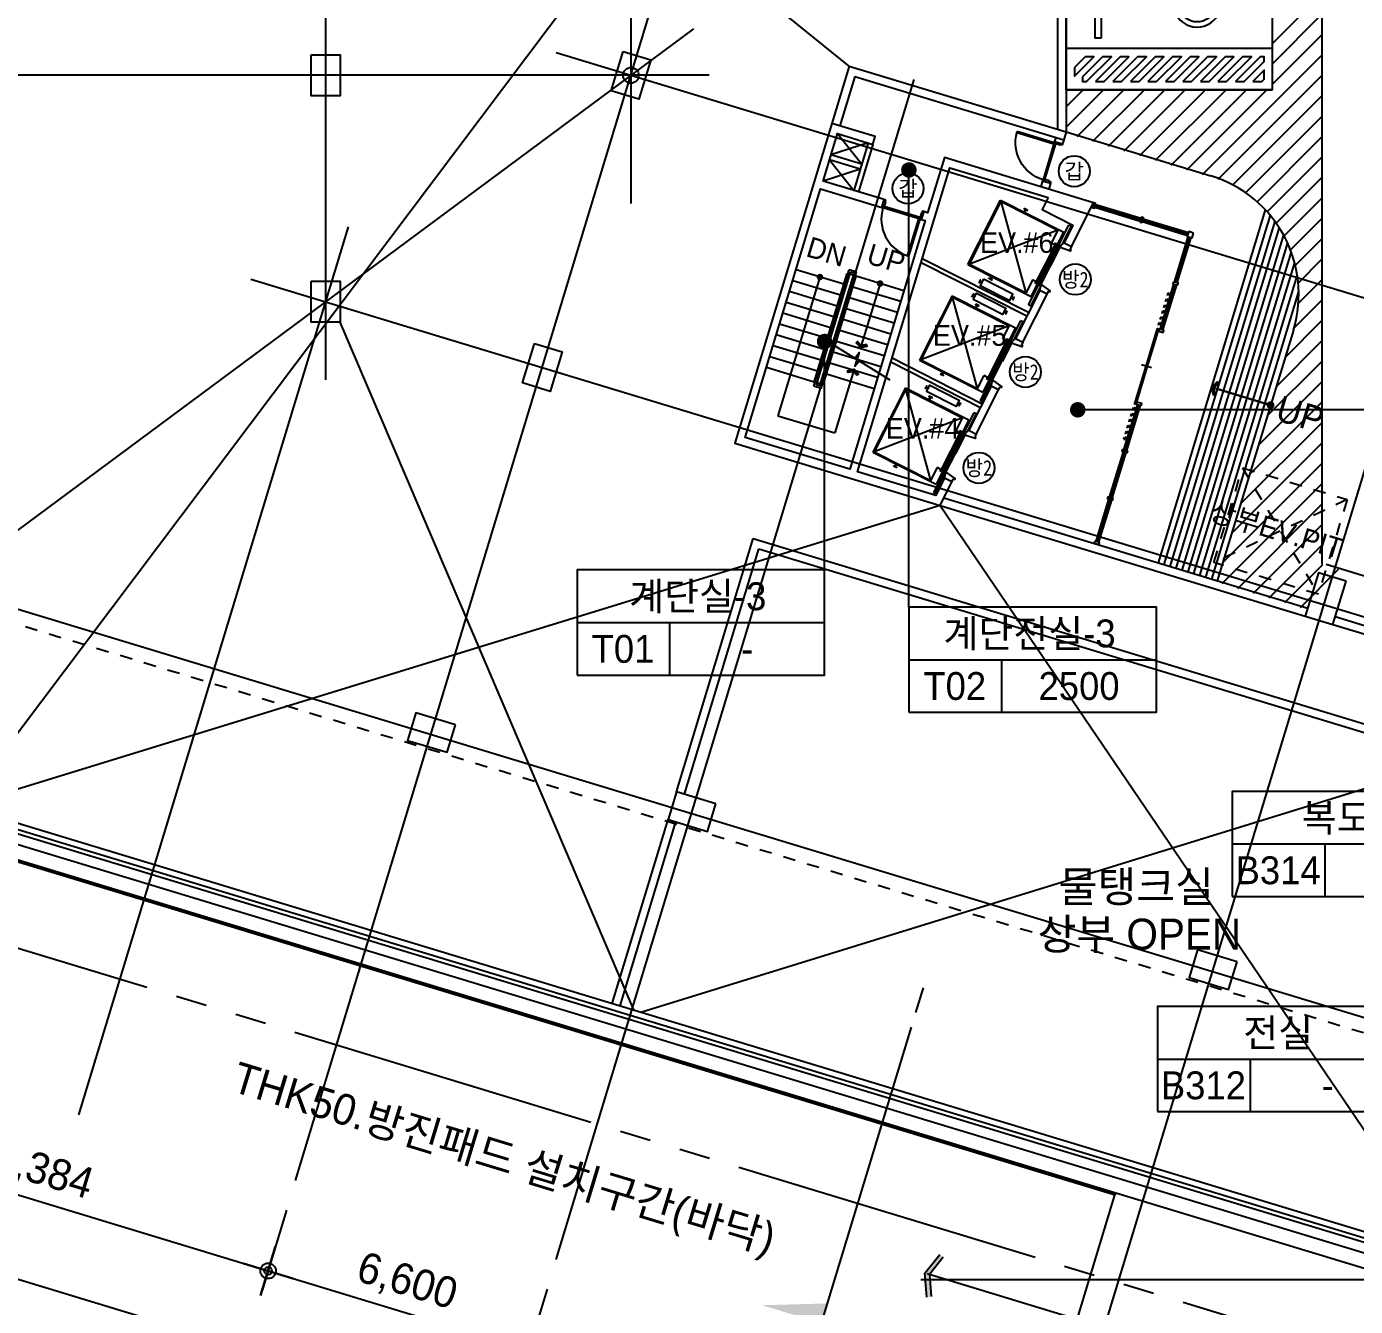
# Model space of a CAD drawing. Header units: metres. Extents: x 630750 to 860239, y 578133 to 726633.
# Drawn here: x 681554 to 713767, y 609664 to 640692 of the extents above; entities that cross this region are included whole.
import ezdxf
from ezdxf.enums import TextEntityAlignment as Align

# ---------------------------------------------------------------- set-up
doc = ezdxf.new("R2010")
doc.units = ezdxf.units.M
doc.header["$LTSCALE"] = 300
for name, pattern in [('H2', [0.5, 0.25, -0.25]), ('HIDDEN', [2, 1, -1]), ('SITE$0$ACAD$0$DASHED', [19.05, 12.7, -6.35]), ('SITE$0$PROPERTY', [37.5, 25, -2.5, 2.5, -2.5, 2.5, -2.5])]:
    doc.linetypes.add(name, pattern=pattern)
doc.layers.get('Defpoints').update_dxf_attribs({"color": 8})
for name, color, linetype in [('A-CEN-1', 1, 'Continuous'), ('A-CON', 2, 'Continuous'), ('A-DIM', 7, 'Continuous'), ('A-DOR', 4, 'Continuous'), ('A-ELE-4', 4, 'Continuous'), ('A-ELE-7', 7, 'Continuous'), ('A-ELE-9', 9, 'Continuous'), ('A-ELEV-FIXT', 5, 'Continuous'), ('A-ETC-1', 7, 'Continuous'), ('A-HAT-1', 9, 'Continuous'), ('A-HAT-2', 8, 'Continuous'), ('A-ROM', 7, 'Continuous'), ('A-STAIR', 4, 'Continuous'), ('A-SYM1', 7, 'Continuous'), ('A-TXT', 3, 'Continuous'), ('A-TXT-S', 3, 'Continuous'), ('A-WAL-BLK', 3, 'Continuous'), ('A-WAL-DW', 7, 'Continuous'), ('A-WALL-CONC', 2, 'Continuous'), ('A-WIN-GLASS', 4, 'Continuous'), ('DIM', 7, 'Continuous'), ('DOR', 4, 'Continuous'), ('PAK', 8, 'Continuous'), ('PARK-SOL', 251, 'Continuous'), ('SITE$0$C-PROP', 72, 'SITE$0$ACAD$0$DASHED'), ('SYM', 7, 'Continuous'), ('블럭', 7, 'Continuous')]:
    doc.layers.add(name, color=color, linetype=linetype)
doc.styles.add('TEXT', font='')
doc.styles.add('TEXT(돋음)', font='')
doc.styles.add('돋움', font='')
doc.styles.get('TEXT').set_extended_font_data('DotumChe')
doc.styles.get('TEXT(돋음)').set_extended_font_data('Dotum')
doc.styles.get('돋움').set_extended_font_data('Dotum')
doc.dimstyles.new('DIM250', dxfattribs={"dimscale": 250, "dimtxt": 3, "dimasz": 1, "dimexe": 2, "dimexo": 3, "dimgap": 1, "dimtad": 1, "dimdec": 0, "dimzin": 0, "dimdsep": 46, "dimlunit": 6, "dimtxsty": 'TEXT(돋음)', "dimblk": 'Z_DOT', "dimcen": 2.5, "dimdle": 2, "dimclrd": 256, "dimclre": 256, "dimclrt": 3, "dimadec": 0, "dimazin": 0, "dimtfac": 1, "dimtdec": 0, "dimtix": 1, "dimtmove": 2, "dimatfit": 3, "dimldrblk": 'Z_DOT', "dimfxl": 1, "dimtolj": 1, "dimtzin": 0, "dimarcsym": 0})

# ---------------------------------------------------------------- blocks, each defined once
blk = doc.blocks.new('sym-rom')
at = {"color": 0, "linetype": 'ByBlock'}
for p, q in [((0, 5.1), (24, 5.1)), ((9, 0), (9, 5.1))]:
    blk.add_line(p, q, dxfattribs=at)
blk.add_lwpolyline([(0, 0), (24, 0), (24, 10.2), (0, 10.2)], close=True, dxfattribs=at)
blk = doc.blocks.new('A$C2BBD6BA9')
for p, q in [((0, 3100), (5000, 3100)), ((5000, 3100), (5000, -200)), ((0, 2100), (5000, 2100))]:
    blk.add_line(p, q)
for points in [[(0, 3100), (0, -200), (5000, -200), (5000, 3100), (0, 3100)], [(5000, -200), (0, -200)]]:
    blk.add_lwpolyline(points)
for points in [[(897, 2900), (685, 2900), (200, 2415), (200, 2300), (297, 2300)], [(473, 2900), (260, 2900), (200, 2840), (200, 2627)], [(1321, 2900), (1109, 2900), (509, 2300), (721, 2300)], [(1745, 2900), (1533, 2900), (933, 2300), (1145, 2300)], [(2170, 2900), (1958, 2900), (1358, 2300), (1570, 2300)], [(2594, 2900), (2382, 2900), (1782, 2300), (1994, 2300)], [(3018, 2900), (2806, 2900), (2206, 2300), (2418, 2300)], [(3442, 2900), (3230, 2900), (2630, 2300), (2842, 2300)], [(3867, 2900), (3655, 2900), (3055, 2300), (3267, 2300)], [(4291, 2900), (4079, 2900), (3479, 2300), (3691, 2300)], [(4600, 2785), (4600, 2900), (4503, 2900), (3903, 2300), (4115, 2300)], [(4800, 2560), (4800, 2773), (4327, 2300), (4540, 2300)], [(4150, 1850), (4300, 1850), (4300, 1250), (4150, 1250)], [(4150, 50), (4300, 50), (4300, 650), (4150, 650)]]:
    blk.add_lwpolyline(points, close=True)
for points in [[(2202, 1249), (2337, 1261, 1.375474), (1555, 502), (1725, 569, -1.496783)], [(2836, 1224), (1992, 1150), (1992, 587), (1388, 347), (1502, 60), (1617, 106), (1548, 278), (2115, 503), (2115, 1037), (2220, 1046), (2220, 641), (2343, 641), (2343, 1057), (2695, 1087, 2.822933)]]:
    blk.add_lwpolyline(points, format="xyb", close=True)
blk = doc.blocks.new('d-10-20')
at = {"layer": 'A-DOR'}
for p, q in [((72141, 450758), (72141, 449818)), ((72171, 450758), (72141, 450758)), ((72171, 450758), (72171, 449818)), ((72141, 449818), (72171, 449818))]:
    blk.add_line(p, q, dxfattribs=at)
for points in [[(72111, 449818), (72111, 449618), (72141, 449618), (72141, 449663), (72156, 449663), (72156, 449773), (72141, 449773), (72141, 449818)], [(73111, 449818), (73111, 449618), (73081, 449618), (73081, 449663), (73066, 449663), (73066, 449773), (73081, 449773), (73081, 449818)]]:
    blk.add_lwpolyline(points, close=True, dxfattribs=at)
blk.add_arc((72141, 449818), 940, 0, 88.1729, dxfattribs=at)
at = {"layer": 'DOR', "color": 9}
for points in [[(72141, 449818), (73081, 449818)], [(73066, 449773), (72156, 449773)]]:
    blk.add_lwpolyline(points, dxfattribs=at)
blk = doc.blocks.new('D-10-18-A')
at = {"layer": 'A-DOR'}
for p, q in [((76691, 411255), (76691, 410315)), ((76721, 411255), (76691, 411255)), ((76721, 411255), (76721, 410315)), ((76691, 410315), (76721, 410315))]:
    blk.add_line(p, q, dxfattribs=at)
for points in [[(76661, 410315), (76661, 410115), (76691, 410115), (76691, 410160), (76706, 410160), (76706, 410270), (76691, 410270), (76691, 410315)], [(77661, 410315), (77661, 410115), (77631, 410115), (77631, 410160), (77616, 410160), (77616, 410270), (77631, 410270), (77631, 410315)]]:
    blk.add_lwpolyline(points, close=True, dxfattribs=at)
blk.add_arc((76691, 410315), 940, 0, 88.1729, dxfattribs=at)
at = {"layer": 'DOR', "color": 9}
for points in [[(76691, 410315), (77631, 410315)], [(77616, 410270), (76706, 410270)]]:
    blk.add_lwpolyline(points, dxfattribs=at)
blk = doc.blocks.new('Z_DOT')
at = {"layer": 'DIM', "color": 7}
for p, q in [((0, -2.5), (0, 2.5)), ((-2.5, 0), (2.5, 0))]:
    blk.add_line(p, q, dxfattribs=at)
for radius in [0.75, 0.375]:
    blk.add_circle((0, 0), radius, dxfattribs=at)
blk = doc.blocks.new('*D58')
at = {"layer": 'A-DIM', "lineweight": -2, "transparency": 16777216}
for p, q in [((676005, 615595), (675413, 613644)), ((675798, 614050), (687170, 610599)), ((687856, 611999), (687264, 610048))]:
    blk.add_line(p, q, dxfattribs=at)
at = {"layer": 'Defpoints', "color": 0, "transparency": 16777216}
for p in [(676223, 616313), (688074, 612717), (687409, 610526)]:
    blk.add_point(p, dxfattribs=at)
at = {"layer": 'A-DIM', "lineweight": -2, "transparency": 16777216, "xscale": 250, "yscale": 250, "zscale": 250}
for p, rotation in [((675559, 614122), 163.1200077043566), ((687409, 610526), 343.1200077043566)]:
    blk.add_blockref('Z_DOT', p, dxfattribs=dict(at, rotation=rotation))
at = {"layer": 'A-DIM', "color": 3, "transparency": 16777216, "insert": (681687, 612992), "char_height": 750, "attachment_point": 5, "rotation": 343.12, "style": 'TEXT(돋음)'}
blk.add_mtext('\\A1;12,384', dxfattribs=at)
blk = doc.blocks.new('*D59')
at = {"layer": 'A-DIM', "lineweight": -2, "transparency": 16777216}
for p, q in [((687856, 611999), (687264, 610048)), ((687649, 610454), (693486, 608682)), ((694172, 610082), (693580, 608131))]:
    blk.add_line(p, q, dxfattribs=at)
at = {"layer": 'Defpoints', "color": 0, "transparency": 16777216}
for p in [(688074, 612717), (694390, 610800), (693725, 608610)]:
    blk.add_point(p, dxfattribs=at)
at = {"layer": 'A-DIM', "lineweight": -2, "transparency": 16777216, "xscale": 250, "yscale": 250, "zscale": 250}
for p, rotation in [((687409, 610526), 163.1199999999976), ((693725, 608610), 343.1199999999977)]:
    blk.add_blockref('Z_DOT', p, dxfattribs=dict(at, rotation=rotation))
at = {"layer": 'A-DIM', "color": 3, "transparency": 16777216, "insert": (690770, 610236), "char_height": 750, "attachment_point": 5, "rotation": 343.12, "style": 'TEXT(돋음)'}
blk.add_mtext('\\A1;6,600', dxfattribs=at)
blk = doc.blocks.new('*D60')
at = {"layer": 'A-DIM', "lineweight": -2, "transparency": 16777216}
for p, q in [((694172, 610082), (693580, 608131)), ((693964, 608537), (706117, 604849)), ((706803, 606250), (706211, 604298))]:
    blk.add_line(p, q, dxfattribs=at)
at = {"layer": 'Defpoints', "color": 0, "transparency": 16777216}
for p in [(694390, 610800), (707021, 606967), (706356, 604777)]:
    blk.add_point(p, dxfattribs=at)
at = {"layer": 'A-DIM', "lineweight": -2, "transparency": 16777216, "xscale": 250, "yscale": 250, "zscale": 250}
for p, rotation in [((693725, 608610), 163.1199999952753), ((706356, 604777), 343.1199999952754)]:
    blk.add_blockref('Z_DOT', p, dxfattribs=dict(at, rotation=rotation))
at = {"layer": 'A-DIM', "color": 3, "transparency": 16777216, "insert": (700243, 607361), "char_height": 750, "attachment_point": 5, "rotation": 343.12, "style": 'TEXT(돋음)'}
blk.add_mtext('\\A1;13,200', dxfattribs=at)
blk = doc.blocks.new('*D63')
at = {"layer": 'A-DIM', "lineweight": -2, "transparency": 16777216}
for p, q in [((676005, 615595), (674845, 611770)), ((729950, 595571), (675229, 612176)), ((731205, 598845), (730044, 595020))]:
    blk.add_line(p, q, dxfattribs=at)
at = {"layer": 'Defpoints', "color": 0, "transparency": 16777216}
for p in [(676223, 616313), (674990, 612249), (731422, 599563)]:
    blk.add_point(p, dxfattribs=at)
at = {"layer": 'A-DIM', "lineweight": -2, "transparency": 16777216, "xscale": 250, "yscale": 250, "zscale": 250}
for p, rotation in [((674990, 612249), 163.1200016540706), ((730189, 595499), 343.1200016540706)]:
    blk.add_blockref('Z_DOT', p, dxfattribs=dict(at, rotation=rotation))
at = {"layer": 'A-DIM', "color": 3, "transparency": 16777216, "insert": (702792, 604541), "char_height": 750, "attachment_point": 5, "rotation": 343.12, "style": 'TEXT(돋음)'}
blk.add_mtext('\\A1;57,684', dxfattribs=at)
blk = doc.blocks.new('A$C5C412A49')
at = {"layer": 'SYM', "color": 2}
blk.add_line((0, 3400), (0, 3150), dxfattribs=at)
at = {"layer": 'SYM', "color": 3}
blk.add_line((0, 3000), (0, 0), dxfattribs=at)
blk.add_solid([(600, 0), (600, 0), (0, 200), (0, 0)], dxfattribs=at)
blk = doc.blocks.new('elev')
at = {"layer": 'A-ELEV-FIXT'}
for p, q in [((1329627, 417865), (1330136, 419540)), ((1329659, 417882), (1330152, 419509)), ((1330136, 419540), (1331783, 419040)), ((1330152, 419509), (1331626, 419062)), ((1330733, 419433), (1330735, 419439)), ((1330766, 419418), (1330734, 419430)), ((1330820, 419413), (1330735, 419439)), ((1330765, 419402), (1330768, 419414)), ((1330766, 419418), (1330768, 419414)), ((1330774, 419399), (1330778, 419411)), ((1330782, 419413), (1330778, 419411)), ((1330815, 419406), (1330782, 419413)), ((1330818, 419408), (1330820, 419413)), ((1330752, 419370), (1330761, 419400)), ((1330752, 419369), (1330752, 419370)), ((1330766, 419365), (1330752, 419369)), ((1330761, 419400), (1330765, 419402)), ((1330766, 419365), (1330767, 419365)), ((1330767, 419365), (1330776, 419395)), ((1330776, 419395), (1330774, 419399)), ((1331243, 417156), (1331873, 419232)), ((1331931, 419215), (1331787, 418741)), ((1331931, 419215), (1331873, 419232)), ((1331275, 417366), (1331783, 419040)), ((1331626, 419062), (1331524, 418727)), ((1331478, 418219), (1331635, 418736)), ((1331508, 418210), (1331665, 418727)), ((1331617, 418699), (1331524, 418727)), ((1331722, 418710), (1331565, 418193)), ((1331760, 418698), (1331603, 418181)), ((1331617, 418699), (1331635, 418758)), ((1331665, 418727), (1331635, 418736)), ((1331722, 418710), (1331760, 418698)), ((1331321, 417702), (1331478, 418218)), ((1331351, 417693), (1331508, 418209)), ((1331408, 417676), (1331565, 418192)), ((1331446, 417664), (1331603, 418180)), ((1331565, 418193), (1331603, 418181)), ((1331565, 418192), (1331603, 418180)), ((1329627, 417865), (1331275, 417366)), ((1329659, 417882), (1331132, 417435)), ((1329968, 417482), (1329974, 417503)), ((1329971, 417481), (1329977, 417502)), ((1329977, 417477), (1329973, 417478)), ((1329976, 417473), (1329977, 417477)), ((1329981, 417524), (1329987, 417545)), ((1330025, 417491), (1329981, 417504)), ((1330026, 417494), (1329982, 417507)), ((1329984, 417524), (1329990, 417544)), ((1330028, 417503), (1329985, 417517)), ((1330029, 417507), (1329986, 417520)), ((1329997, 417545), (1329994, 417546)), ((1329998, 417548), (1329995, 417549)), ((1329997, 417545), (1329998, 417548)), ((1330183, 417622), (1330182, 417617)), ((1330267, 417591), (1330182, 417617)), ((1330220, 417617), (1330186, 417624)), ((1330220, 417617), (1330224, 417619)), ((1330227, 417631), (1330224, 417619)), ((1330227, 417631), (1330224, 417619)), ((1330234, 417665), (1330225, 417635)), ((1330234, 417665), (1330225, 417635)), ((1330225, 417635), (1330227, 417631)), ((1330225, 417635), (1330227, 417631)), ((1330237, 417628), (1330233, 417616)), ((1330237, 417628), (1330233, 417616)), ((1330235, 417612), (1330233, 417616)), ((1330236, 417665), (1330234, 417665)), ((1330236, 417665), (1330234, 417665)), ((1330267, 417599), (1330235, 417612)), ((1330236, 417665), (1330249, 417661)), ((1330249, 417661), (1330236, 417665)), ((1330241, 417630), (1330237, 417628)), ((1330241, 417630), (1330237, 417628)), ((1330250, 417660), (1330241, 417630)), ((1330250, 417660), (1330241, 417630)), ((1330249, 417661), (1330250, 417660)), ((1330249, 417661), (1330250, 417660)), ((1330268, 417596), (1330267, 417591)), ((1331234, 417770), (1331132, 417435)), ((1331327, 417742), (1331234, 417770)), ((1331300, 417138), (1331445, 417613)), ((1331327, 417742), (1331309, 417683)), ((1331351, 417693), (1331321, 417702)), ((1331408, 417676), (1331446, 417664)), ((1329976, 417473), (1329972, 417475)), ((1330806, 417254), (1330849, 417241)), ((1330807, 417257), (1330850, 417244)), ((1330810, 417266), (1330853, 417253)), ((1330811, 417269), (1330854, 417256)), ((1330838, 417217), (1330839, 417220)), ((1330838, 417217), (1330842, 417216)), ((1330839, 417220), (1330843, 417219)), ((1330845, 417216), (1330851, 417237)), ((1330848, 417215), (1330855, 417236)), ((1330858, 417258), (1330864, 417279)), ((1330859, 417284), (1330860, 417287)), ((1330859, 417284), (1330862, 417283)), ((1330860, 417287), (1330863, 417286)), ((1330861, 417257), (1330867, 417278)), ((1331300, 417138), (1331243, 417156))]:
    blk.add_line(p, q, dxfattribs=at)
at = {"layer": 'A-ELEV-FIXT', "color": 8}
for p, q in [((1331132, 417435), (1330152, 419509)), ((1331626, 419062), (1329659, 417882))]:
    blk.add_line(p, q, dxfattribs=at)
at = {"layer": 'A-ELEV-FIXT'}
blk.add_lwpolyline([(1330060, 417578), (1330010, 417415), (1330776, 417183), (1330825, 417345)], close=True, dxfattribs=at)
for centre, radius, start, end in [((1329974, 417481), 6.2, 163.12, 253.12), ((1329974, 417481), 3, 163.12, 253.12), ((1329980, 417501), 6.2, 73.12, 163.12), ((1329980, 417501), 3, 73.12, 163.12), ((1329987, 417523), 6.2, 163.12, 253.12), ((1329987, 417523), 3, 163.12, 253.12), ((1329993, 417543), 6.2, 73.12, 163.12), ((1329993, 417543), 3, 73.12, 163.12), ((1330027, 417499), 8.2, 253.12, 73.12), ((1330027, 417499), 5, 253.12, 73.12), ((1330186, 417622), 2.5, 76.5293, 163.12), ((1330266, 417597), 2.5, 343.12, 69.7107), ((1330808, 417262), 8.2, 73.12, 253.12), ((1330808, 417262), 5, 73.12, 253.12), ((1330844, 417222), 6.2, 253.12, 343.12), ((1330844, 417222), 3, 253.12, 343.12), ((1330849, 417238), 3, 343.12, 73.12), ((1330849, 417238), 6.2, 343.12, 73.12), ((1330855, 417259), 6.2, 253.12, 343.12), ((1330855, 417259), 3, 253.12, 343.12), ((1330861, 417280), 3, 343.12, 73.12), ((1330861, 417280), 6.2, 343.12, 73.12)]:
    blk.add_arc(centre, radius, start, end, dxfattribs=at)
at = {"layer": 'A-ELEV-FIXT', "extrusion": (0, 0, -1)}
for centre, major_axis, start_param, end_param in [((1330735, 419433), (-1.18, 2.2), 3.986495, 5.497787), ((1330816, 419408), (-2.2, -1.18), 3.926991, 5.438283)]:
    blk.add_ellipse(centre, major_axis=major_axis, ratio=1, start_param=start_param, end_param=end_param, dxfattribs=at)

msp = doc.modelspace()

# ---------------------------------------------------------------- hatches: boundary and pattern name
at = {"layer": 'A-ETC-1'}
msp.add_hatch(color=256, dxfattribs=at).paths.add_polyline_path([(703690.8, 610926.1), (703775.1, 610858.6), (703438.6, 610438.3), (703484.8, 609901.9), (703377.2, 609892.6), (703327.3, 610472.1)])
at = {"layer": 'A-SYM1'}
h = msp.add_hatch(color=7, dxfattribs=at)
edge = h.paths.add_edge_path()
edge.add_arc((700786.5, 634619), 80, 73.11994, 253.11994, ccw=False)
edge.add_arc((700786.5, 634619), 80, -106.88006, 73.11994, ccw=False)
h = msp.add_hatch(color=7, dxfattribs=at)
edge = h.paths.add_edge_path()
edge.add_arc((702244.4, 634464), 80, 73.11994, 253.11994, ccw=False)
edge.add_arc((702244.4, 634464), 80, -106.88006, 73.11994, ccw=False)
for points in [[(701927.4, 632945.1), (701917.3, 632988.4), (701787.4, 632958.1), (701696.3, 633055.4), (701663.8, 633025.1), (701772.5, 632909)], [(701721.5, 632266.7), (701689, 632236.3), (701597.9, 632333.6), (701468.1, 632303.3), (701458, 632346.6), (701612.8, 632382.7)], [(710318.3, 631763), (710370.3, 631775.1), (710333.9, 631930.9), (710450.7, 632040.3), (710414.3, 632079.2), (710275, 631948.8)]]:
    msp.add_hatch(color=7, dxfattribs=at).paths.add_polyline_path(points)
h = msp.add_hatch(color=7, dxfattribs=at)
edge = h.paths.add_edge_path()
edge.add_arc((711710.4, 631513.2), 96, 433.12, 613.12)
edge.add_arc((711710.4, 631513.2), 96, 613.12, 793.12)

# ---------------------------------------------------------------- linework, layer by layer
at = {"layer": 'A-CEN-1', "linetype": 'Continuous'}
for p, q in [((688804.4, 708258.8), (688804.4, 632129.2)), ((696204.4, 708258.8), (696204.4, 636401.3)), ((688074.1, 612716.6), (696754.2, 641322)), ((697725.2, 640638), (677983.6, 625998)), ((694392.6, 640060), (741754.1, 625688.5)), ((698097.7, 639510.2), (657202.6, 639510.2)), ((694389.7, 610800.2), (703069.8, 639405.6)), ((682822.8, 614310.1), (689354.2, 635834.3)), ((707021, 606967.3), (715701.1, 635572.7)), ((686992.6, 634572.3), (739605.4, 618607.4)), ((708825.3, 632420), (708584.4, 632493.1)), ((673280.2, 629014.5), (736905, 609708)), ((671694.8, 623789.7), (735319.6, 604483.3)), ((796986.4, 610310.2), (703228.6, 610310.2))]:
    msp.add_line(p, q, dxfattribs=at)
at = {"layer": 'A-CON'}
for points in [[(696014.7, 640090.3), (696684.5, 639887.1), (696394.1, 638930.1), (695724.3, 639133.4)], [(688454.4, 640010.2), (689154.4, 640010.2), (689154.4, 639010.2), (688454.4, 639010.2)], [(688454.4, 634522.5), (689154.4, 634522.5), (689154.4, 633522.5), (688454.4, 633522.5)], [(693865.9, 633009.1), (694535.8, 632805.9), (694245.4, 631849), (693575.6, 632052.2)], [(713540.8, 627248), (712870.9, 627451.2), (712551.5, 626398.6), (713221.4, 626195.4)], [(691949.9, 623767.3), (690993, 624057.7), (690789.7, 623387.8), (691746.6, 623097.5)], [(698265.5, 621850.9), (697308.6, 622141.3), (697105.4, 621471.4), (698062.3, 621181)], [(710896.8, 618018), (709939.9, 618308.4), (709736.6, 617638.6), (710693.5, 617348.2)]]:
    msp.add_lwpolyline(points, close=True, dxfattribs=at)
at = {"layer": 'A-DIM', "color": 6, "linetype": 'HIDDEN', "const_width": 50}
msp.add_lwpolyline([(707954.4, 697285.2), (680929.4, 697285.2), (680929.4, 664935.2), (679129.4, 664935.2), (679129.4, 637435.2), (674129.4, 637435.2), (674129.4, 628364.9), (679129.4, 626847.7), (679129.4, 621141.5), (707947.1, 612397)], dxfattribs=at)
at = {"layer": 'A-ELE-4'}
for points in [[(706845.3, 635290.6), (706871.9, 635277.2), (706858.3, 635250.4), (706605.9, 635333.6), (706637.6, 635396.2)], [(706329.8, 634273.9), (706356.4, 634260.4), (706370, 634287.1), (706153.7, 634441.6), (706121.9, 634379.1)], [(705669.6, 632971.7), (705696.2, 632958.2), (705682.7, 632931.4), (705430.2, 633014.6), (705461.9, 633077.2)], [(705154.1, 631954.9), (705180.7, 631941.4), (705194.3, 631968.1), (704978, 632122.7), (704946.3, 632060.1)], [(705154.1, 631954.9), (705180.7, 631941.4), (705194.3, 631968.1), (704978, 632122.7), (704946.3, 632060.1)], [(704539.2, 630741.8), (704565.7, 630728.4), (704552.2, 630701.6), (704299.7, 630784.8), (704331.4, 630847.4)], [(704023.7, 629725.1), (704050.2, 629711.6), (704063.8, 629738.3), (703847.5, 629892.8), (703815.8, 629830.3)]]:
    msp.add_lwpolyline(points, dxfattribs=at)
at = {"layer": 'A-ELE-7'}
for p, q in [((706637.6, 635396.2), (706703.1, 635452.4)), ((706881.5, 635362), (706845.4, 635290.8)), ((706121.9, 634379.1), (706115.3, 634292.9)), ((706293.7, 634202.5), (706329.8, 634273.7)), ((705461.9, 633077.2), (705527.4, 633133.4)), ((705705.8, 633043), (705669.7, 632971.8)), ((704946.3, 632060.1), (704939.6, 631973.9)), ((704946.3, 632060.1), (704939.6, 631973.9)), ((705118, 631883.5), (705154.1, 631954.7)), ((711710.4, 631513.2), (710275, 631948.8)), ((704331.4, 630847.4), (704397, 630903.6)), ((704575.3, 630813.2), (704539.3, 630742)), ((703815.8, 629830.3), (703809.1, 629744.1)), ((703987.5, 629653.7), (704023.6, 629724.9))]:
    msp.add_line(p, q, dxfattribs=at)
msp.add_circle((696204.4, 639510.2), 190.6, dxfattribs=at)
at = {"layer": 'A-ELE-9'}
for p, q in [((706754.4, 638137.7), (710262.5, 637073.2)), ((705798.7, 633668.6), (703238.2, 634966.8)), ((705844, 633757.8), (703267.7, 635063.9)), ((712262.1, 633331.4), (710418.3, 627255)), ((704675.1, 631452.2), (702505.5, 632552.1)), ((704720.3, 631541.4), (702534.9, 632649.3))]:
    msp.add_line(p, q, dxfattribs=at)
msp.add_arc((709391.4, 634202.5), 3000, 343.12, 73.12, dxfattribs=at)
at = {"layer": 'A-ETC-1'}
for p, q in [((707022.8, 609350.7), (707954.4, 612420.9)), ((703327.3, 610472.1), (703690.8, 610926.1)), ((703775.1, 610858.6), (703438.6, 610438.3)), ((703377.2, 609892.6), (703327.3, 610472.1)), ((707022.8, 609350.7), (703383, 610455.2)), ((703438.6, 610438.3), (703484.8, 609901.9))]:
    msp.add_line(p, q, dxfattribs=at)
at = {"layer": 'A-HAT-1', "color": 8, "linetype": 'Continuous'}
for p, q in [((706554.4, 657060.2), (680004.4, 621790.4)), ((701497.1, 639733), (681554.5, 655860.2)), ((701955.8, 637869.5), (701052.6, 637579.3)), ((701209.4, 638096), (701799, 637352.8)), ((701764.1, 637238), (700860.9, 636947.7)), ((701017.7, 637464.4), (701607.3, 636721.2)), ((696278.4, 616852.1), (689154.4, 633522.5)), ((703699.1, 629084.8), (680004.4, 621790.4)), ((703699.1, 629084.8), (716086.5, 610841.5)), ((720111.1, 624104.7), (696469.8, 616794.1))]:
    msp.add_line(p, q, dxfattribs=at)
at = {"layer": 'A-HAT-1', "linetype": 'HIDDEN'}
for p, q in [((711030.3, 629995.3), (712869.3, 626929.2)), ((713566.2, 629225.8), (710333.5, 627698.7)), ((679804.4, 626669), (720891.7, 614201.4))]:
    msp.add_line(p, q, dxfattribs=at)
msp.add_lwpolyline([(712869.3, 626929.2), (710333.5, 627698.7), (711030.3, 629995.3), (713566.2, 629225.8), (712869.3, 626929.2)], close=True, dxfattribs=at)
at = {"layer": 'A-HAT-2'}
for p, q in [((711581.1, 636253.1), (708982.9, 627690.5)), ((711697.8, 636120.9), (709126.4, 627647)), ((711810.7, 635976.4), (709270, 627603.4)), ((711919.3, 635817.8), (709413.5, 627559.8)), ((712023, 635642.8), (709557, 627516.3)), ((712120.6, 635448), (709700.6, 627472.7)), ((712210.6, 635228), (709844.1, 627429.2)), ((712290.4, 634974.3), (709987.6, 627385.6)), ((712354.7, 634669.8), (710131.2, 627342.1)), ((712390.6, 634271.3), (710274.7, 627298.5))]:
    msp.add_line(p, q, dxfattribs=at)
at = {"layer": 'A-HAT-2', "color": 252}
for p in [(679104.4, 621122.9), (707954.4, 612420.9)]:
    msp.add_line(p, (707939.9, 612373), dxfattribs=at)
at = {"layer": 'A-ROM', "color": 7}
for p, q in [((702942.5, 626617.6), (702942.5, 637215.3)), ((700899.5, 627517.9), (700899.5, 633057.6)), ((714530.3, 631401.3), (707035.4, 631401.3))]:
    msp.add_line(p, q, dxfattribs=at)
at = {"layer": 'A-ROM', "color": 7, "const_width": 187.5}
for points in [[(703036.2, 637215.3, -1), (702848.7, 637215.3, -1)], [(700993.3, 633057.6, -1), (700805.8, 633057.6, -1)], [(707035.4, 631495, -1), (707035.4, 631307.5, -1)]]:
    msp.add_lwpolyline(points, format="xyb", close=True, dxfattribs=at)
at = {"layer": 'A-STAIR'}
for p, q in [((701365.5, 634443.3), (700207.6, 634794.7)), ((700636.9, 631973.4), (701493.5, 634796.3)), ((700646.8, 632074.9), (701445.3, 634706.5)), ((700699.3, 632006.8), (701526.8, 634734)), ((700785.4, 631980.6), (701613, 634707.8)), ((700818.7, 631918.3), (701675.3, 634741.2)), ((700866.9, 632008.2), (701665.4, 634639.7)), ((701445.3, 634706.5), (701464.5, 634700.7)), ((701675.3, 634741.2), (701493.5, 634796.3)), ((701598.4, 634660), (701512.3, 634686.1)), ((701613, 634707.8), (701526.8, 634734)), ((701665.4, 634639.7), (701646.3, 634645.5)), ((702823.3, 634288.3), (701665.4, 634639.7)), ((701205.8, 633917), (700047.9, 634268.4)), ((701285.6, 634180.2), (700127.8, 634531.5)), ((702743.4, 634025.2), (701585.6, 634376.5)), ((701125.9, 633653.9), (699968.1, 634005.2)), ((702663.6, 633762), (701505.7, 634113.4)), ((701046.1, 633390.7), (699888.2, 633742)), ((702583.7, 633498.9), (701425.9, 633850.2)), ((700966.2, 633127.5), (699808.4, 633478.9)), ((702424, 632972.6), (701266.2, 633323.9)), ((702503.9, 633235.7), (701346, 633587.1)), ((700886.4, 632864.4), (699728.5, 633215.7)), ((702344.2, 632709.4), (701186.3, 633060.8)), ((700726.7, 632338.1), (699568.8, 632689.4)), ((700806.5, 632601.2), (699648.7, 632952.6)), ((702264.3, 632446.3), (701106.5, 632797.6)), ((700646.8, 632074.9), (699489, 632426.3)), ((702184.5, 632183.1), (701026.6, 632534.5)), ((700666, 632069.1), (700646.8, 632074.9)), ((700799.9, 632028.5), (700713.8, 632054.6)), ((700866.9, 632008.2), (700847.8, 632014)), ((700946.8, 632271.3), (702104.6, 631920)), ((700818.7, 631918.3), (700636.9, 631973.4)), ((700785.4, 631980.6), (700699.3, 632006.8))]:
    msp.add_line(p, q, dxfattribs=at)
at = {"layer": 'A-SYM1', "color": 7}
for p, q in [((700786.6, 634619), (699766.6, 631257.8)), ((702244.4, 634464), (701787.4, 632958.1)), ((701605.5, 632358.8), (701144.6, 630839.7)), ((710275, 631948.8), (711710.4, 631513.2)), ((699766.6, 631257.8), (701144.6, 630839.7))]:
    msp.add_line(p, q, dxfattribs=at)
at = {"layer": 'A-SYM1'}
msp.add_lwpolyline([(707954.4, 697260.2, 0, 250, 0), (707367.4, 697727.1, 0, 0, 0), (704208.3, 700260.2, 0, 0, 0), (677954.4, 700260.2, 0, 0, 0), (677954.4, 672527.8, 0, 0, 0), (676154.4, 672527.8, 0, 0, 0), (676154.4, 640410.2, 0, 0, 0), (671854.4, 640410.2, 0, 0, 0), (671854.4, 618916.5, 0, 0, 0), (701584.1, 609871.8, 0, 0, 0), (707257.1, 612144.7, 250, 0, 0), (707954.4, 612420.9, 0, 0, 0)], format="xyseb", dxfattribs=at)
at = {"layer": 'A-SYM1', "color": 7}
msp.add_lwpolyline([(700927.2, 633093.5), (701630, 632656.4), (701735.9, 632788.3), (701634.9, 632455.6), (701740.8, 632587.5), (702483, 632125.9)], dxfattribs=at)
for points in [[(701917.3, 632988.4), (701787.4, 632958.1), (701696.3, 633055.4), (701663.8, 633025.1), (701772.5, 632909), (701927.4, 632945.1)], [(701689, 632236.3), (701597.9, 632333.6), (701468.1, 632303.3), (701458, 632346.6), (701612.8, 632382.7), (701721.5, 632266.7)], [(710370.3, 631775.1), (710333.9, 631930.9), (710450.7, 632040.3), (710414.3, 632079.2), (710275, 631948.8), (710318.3, 631763)]]:
    msp.add_lwpolyline(points, close=True, dxfattribs=at)
at = {"layer": 'A-WAL-BLK'}
for p, q in [((706554.4, 638198.4), (706554.4, 657410.2)), ((706754.4, 657410.2), (706754.4, 638137.7)), ((706504.9, 638004.4), (706475.9, 637908.7)), ((706475.9, 637908.7), (706667.3, 637850.6)), ((706696.3, 637946.3), (706667.3, 637850.6)), ((706185.5, 636951.8), (706142, 636808.3)), ((706185.5, 636951.8), (706376.9, 636893.7)), ((706376.9, 636893.7), (706333.4, 636750.2)), ((703790.9, 629266), (712609.6, 626590)), ((703699.1, 629084.8), (712551.5, 626398.6)), ((697308.6, 622141.3), (699171.3, 628279.9)), ((699171.3, 628279.9), (719505.7, 622109.6)), ((697500, 622083.2), (699304.6, 628030.4)), ((699304.6, 628030.4), (719447.7, 621918.2)), ((713279.4, 626386.8), (720360.6, 624238)), ((713221.4, 626195.4), (720111.1, 624104.7)), ((680004.4, 621790.4), (716848.7, 610610.2)), ((679854.4, 621679.1), (716826.5, 610460.2)), ((695752.1, 617011.8), (697105.4, 621471.4)), ((695943.5, 616953.8), (697296.7, 621413.3))]:
    msp.add_line(p, q, dxfattribs=at)
at = {"layer": 'A-WAL-DW'}
for p, q in [((701955.8, 637869.5), (701607.3, 636721.2)), ((702070.6, 637834.7), (701722.2, 636686.4)), ((701799, 637352.8), (701052.6, 637579.3)), ((701764.1, 637238), (701017.7, 637464.4))]:
    msp.add_line(p, q, dxfattribs=at)
at = {"layer": 'A-WALL-CONC'}
for p, q in [((701497.1, 639733), (701076.1, 638345.5)), ((701630.4, 639483.5), (701267.5, 638287.4)), ((701497.1, 639733), (706758.7, 638136.4)), ((701630.4, 639483.5), (706700.6, 637945)), ((706758.7, 638136.4), (706700.6, 637945)), ((679754.4, 621605), (716811.7, 610360.2)), ((679154.4, 621160), (716063.5, 609960.2))]:
    msp.add_line(p, q, dxfattribs=at)
for points in [[(706320.4, 636545.1), (706175, 636258.3), (706920.2, 635880.6), (706703.1, 635452.4), (706881.5, 635362), (707418.4, 636420.9), (703803.3, 637517.9), (703396.8, 636178.2), (703301.1, 636207.3), (703243, 636015.9), (703338.7, 635986.8), (701509.4, 629958.3), (698973.6, 630727.8), (700802.9, 636756.3), (702286.1, 636306.3), (702344.2, 636497.6), (700860.9, 636947.7), (701209.4, 638096), (702070.6, 637834.7), (702128.7, 638026.1), (701076.1, 638345.5), (698724.1, 630594.4), (703699.1, 629084.8), (703987.5, 629653.7), (703809.1, 629744.1), (703596.6, 629324.9), (701700.8, 629900.2), (703936.6, 637268.5), (706320.4, 636545.1)], [(706293.7, 634202.5), (706115.3, 634292.9), (705527.4, 633133.4), (705705.8, 633043), (706293.7, 634202.5)]]:
    msp.add_lwpolyline(points, dxfattribs=at)
msp.add_lwpolyline([(705118, 631883.5), (704939.6, 631973.9), (704397, 630903.6), (704575.3, 630813.2), (705118, 631883.5)], close=True, dxfattribs=at)
at = {"layer": 'A-WIN-GLASS', "color": 8}
for p, q in [((707450.3, 636312), (708550.7, 635978.1)), ((707470.6, 636379), (708571, 636045.1)), ((708598.6, 635963.6), (709699, 635629.6)), ((708618.9, 636030.5), (709719.3, 635696.6)), ((709381.7, 634498), (709715.7, 635598.4)), ((709448.7, 634477.7), (709782.7, 635578.1)), ((709033.3, 633349.7), (709367.2, 634450.1)), ((709100.3, 633329.4), (709434.2, 634429.8)), ((708481.6, 631531.6), (708147.7, 630431.1)), ((708548.6, 631511.2), (708214.7, 630410.8)), ((708133.2, 630383.3), (707799.2, 629282.8)), ((708200.1, 630362.9), (707866.2, 629262.5)), ((707784.7, 629235), (707474, 628211.1)), ((707851.7, 629214.6), (707541, 628190.7))]:
    msp.add_line(p, q, dxfattribs=at)
at = {"layer": 'A-WIN-GLASS'}
for p, q in [((707456.9, 636334), (708557.4, 636000.1)), ((707463.9, 636357), (708564.4, 636023)), ((708605.2, 635985.6), (709705.7, 635651.6)), ((708612.2, 636008.5), (709712.7, 635674.6)), ((709403.8, 634491.3), (709737.7, 635591.8)), ((709426.7, 634484.3), (709760.6, 635584.8)), ((709055.3, 633343), (709389.2, 634443.5)), ((709078.3, 633336), (709412.2, 634436.5)), ((708503.6, 631524.9), (708169.7, 630424.4)), ((708526.6, 631517.9), (708192.7, 630417.5)), ((708155.2, 630376.6), (707821.2, 629276.1)), ((708178.1, 630369.6), (707844.2, 629269.2)), ((707806.7, 629228.3), (707496, 628204.4)), ((707829.7, 629221.3), (707519, 628197.4))]:
    msp.add_line(p, q, dxfattribs=at)
for points in [[(707477.8, 636402.9), (707430.1, 636417.4), (707375, 636308.7), (707443, 636288.1)], [(708543.4, 635954.1), (708591.3, 635939.6), (708626.1, 636054.5), (708578.3, 636069)], [(709841.4, 635685.7), (709726.6, 635720.5), (709691.7, 635605.7), (709806.6, 635570.9)], [(709357.8, 634505.3), (709343.3, 634457.4), (709458.1, 634422.6), (709472.7, 634470.4)], [(708961.5, 633371.5), (708685.7, 632462.4), (708724, 632450.8), (708999.8, 633359.9)], [(709009.4, 633357), (708994.9, 633309.1), (709109.7, 633274.3), (709124.2, 633322.1)], [(708685.7, 632462.4), (708409.8, 631553.3), (708448.1, 631541.7), (708724, 632450.8)], [(708472.2, 631586.7), (708457.7, 631538.8), (708572.5, 631504), (708587, 631551.8)], [(708109.2, 630390.5), (708123.8, 630438.4), (708238.6, 630403.5), (708224.1, 630355.7)], [(707760.8, 629242.2), (707775.3, 629290.1), (707890.1, 629255.2), (707875.6, 629207.4)], [(707450.1, 628218.3), (707435.6, 628170.5), (707550.4, 628135.6), (707564.9, 628183.5)]]:
    msp.add_lwpolyline(points, close=True, dxfattribs=at)
at = {"layer": 'A-WIN-GLASS', "color": 8, "linetype": 'H2'}
for points in [[(709222.9, 634232.7), (708947, 633323.6), (708985.3, 633312), (709261.1, 634221.1)], [(708424.4, 631601.2), (708148.5, 630692.1), (708186.8, 630680.5), (708462.6, 631589.6)]]:
    msp.add_lwpolyline(points, close=True, dxfattribs=at)
at = {"layer": 'PARK-SOL'}
for p, q in [((712954.4, 659138.6), (712954.4, 627656.8)), ((712954.4, 656365.1), (712954.4, 627656.8)), ((711754.5, 640284.4), (712954.4, 641484.3)), ((711754.5, 639789.4), (712954.4, 640989.3)), ((711754.5, 639294.5), (712954.4, 640494.4)), ((710059.4, 637104.4), (712954.4, 639999.4)), ((710439.2, 636989.2), (712954.4, 639504.4)), ((706754.3, 638254), (707660.5, 639160.2)), ((706754.3, 638749), (707165.5, 639160.2)), ((707021.5, 638026.3), (708155.4, 639160.2)), ((707401.2, 637911), (708650.4, 639160.2)), ((707781, 637795.8), (709145.4, 639160.2)), ((708160.7, 637680.6), (709640.4, 639160.2)), ((708540.5, 637565.4), (710135.3, 639160.2)), ((708920.2, 637450.1), (710630.3, 639160.2)), ((709300, 637334.9), (711125.3, 639160.2)), ((709679.7, 637219.7), (711620.3, 639160.2)), ((710814.3, 636869.3), (712954.4, 639009.4)), ((711104.9, 636665), (712954.4, 638514.5)), ((711381.9, 636447), (712954.4, 638019.5)), ((711629.7, 636199.9), (712954.4, 637524.5)), ((711848.5, 635923.6), (712954.4, 637029.5)), ((712036.9, 635617.1), (712954.4, 636534.6)), ((712192.2, 635277.4), (712954.4, 636039.6)), ((712309.3, 634899.5), (712954.4, 635544.6)), ((712379, 634474.3), (712954.4, 635049.6)), ((712383.4, 633983.6), (712954.4, 634554.7)), ((712277.1, 633382.4), (712954.4, 634059.7)), ((712062.2, 632672.5), (712954.4, 633564.7)), ((711846.5, 631961.9), (712954.4, 633069.7)), ((711630.9, 631251.3), (712954.4, 632574.8)), ((711415.3, 630540.7), (712954.4, 632079.8)), ((711199.7, 629830.1), (712954.4, 631584.8)), ((710984, 629119.5), (712961.5, 631096.9)), ((710768.4, 628408.9), (712954.4, 630594.9)), ((710552.8, 627698.3), (712954.4, 630099.9)), ((710537.8, 627188.3), (712954.4, 629604.9)), ((710917.5, 627073.1), (712954.4, 629109.9)), ((711297.3, 626957.8), (712954.4, 628615)), ((711677, 626842.6), (712954.4, 628120)), ((712056.8, 626727.4), (712978.8, 627649.4)), ((712436.5, 626612.2), (713358.5, 627534.2)), ((713054.5, 627656.8), (723086.8, 624612.6))]:
    msp.add_line(p, q, dxfattribs=at)
at = {"layer": 'SITE$0$C-PROP', "color": 9, "linetype": 'SITE$0$PROPERTY'}
msp.add_lwpolyline([(666532.6, 622853.9), (717060.7, 607496.5), (729474.5, 606861.2), (769437.9, 594708.5), (772890.9, 596982.1), (772973.5, 616462.3), (775808, 644020.3), (775982.9, 646488.4), (775900.4, 666689.2), (780047, 686894.3)], dxfattribs=at)
at = {"layer": '블럭', "color": 1}
for centre in [(706950.4, 637184.9), (706950.4, 637184.9), (702920.6, 636768.8), (702920.6, 636768.8), (706977.7, 634561.3), (706977.7, 634561.3), (705767.9, 632317.9), (705767.9, 632317.9), (704639.5, 629993.2), (704639.5, 629993.2)]:
    msp.add_circle(centre, 375, dxfattribs=at)

# ---------------------------------------------------------------- block references
at = {"xscale": -1, "rotation": 73.12000000214225}
msp.add_blockref('D-10-18-A', (1121372.5, 592124), dxfattribs=at)
at = {"rotation": 163.1200000021423}
msp.add_blockref('d-10-20', (902860.2, 1045515.1), dxfattribs=at)
at = {"layer": 'A-ELE-4', "rotation": 349.9957178633611}
msp.add_blockref('elev', (-677627.5, 454396.5), dxfattribs=at)
at = {"layer": 'A-ELE-4', "xscale": -1, "rotation": 136.2357178752053}
for p in [(32779.6, 1855637.9), (31649.1, 1853408.1)]:
    msp.add_blockref('elev', p, dxfattribs=at)
at = {"layer": 'A-ROM', "color": 7, "xscale": 250, "yscale": 250, "zscale": 250}
for p in [(694899.5, 624967.9), (702942.5, 624067.6), (710780.9, 619600.7), (708970.3, 614387.4)]:
    msp.add_blockref('sym-rom', p, dxfattribs=at)
at = {"layer": 'A-SYM1', "xscale": -2.499999999736331, "yscale": 2.5, "zscale": 2.5, "rotation": 343.120000078277}
msp.add_blockref('A$C5C412A49', (700818.9, 609257.8), dxfattribs=at)
at = {"layer": 'PAK', "ltscale": 5, "rotation": 180}
msp.add_blockref('A$C2BBD6BA9', (711754.5, 642260.2), dxfattribs=at)

# ---------------------------------------------------------------- texts
at = {"layer": 'A-ROM', "color": 3, "style": '돋움'}
for s, p in [('계단실-3', (697824.1, 626880.4)), ('계단전실-3', (705867, 625980.1)), ('T01', (696011.7, 625605.4)), ('-', (699024.5, 625605.4)), ('T02', (704054.6, 624705.1)), ('2500', (707067.5, 624705.1)), ('복도-2', (713705.4, 621513.2)), ('B314', (711893, 620238.2)), ('전실', (711894.8, 616299.9)), ('B312', (710082.4, 615024.9)), ('-', (713095.3, 615024.9))]:
    msp.add_text(s, height=675, dxfattribs=at).set_placement(p, align=Align.MIDDLE_CENTER)
at = {"layer": 'A-TXT', "style": '돋움'}
for s, p in [('DN', (700422.6, 635130.4)), ('DN', (700422.6, 635130.4)), ('UP', (701887.8, 634960.5)), ('UP', (701887.8, 634960.5))]:
    msp.add_text(s, height=500, rotation=343.33111, dxfattribs=at).set_placement(p)
for s, p in [('물탱크실', (706573.8, 619466.5)), ('상부 OPEN', (706061, 618315.2))]:
    msp.add_text(s, height=750, dxfattribs=at).set_placement(p)
at = {"layer": 'A-TXT-S', "color": 3, "style": '돋움'}
for s, p in [('EV.#6', (705558.7, 635455.3, 0)), ('EV.#5', (704416.9, 633203.2, 0)), ('EV.#4', (703275.1, 630951.1, 0))]:
    msp.add_text(s, height=500, rotation=0.00001, dxfattribs=at).set_placement(p, align=Align.MIDDLE_CENTER)
for s, height, rotation, p in [('UP', 625, 343.11999, (711797.4, 631159.8, 0)), ('상부EV.PIT', 500, 343.10919, (710188.1, 628741.6, 0))]:
    msp.add_text(s, height=height, rotation=rotation, dxfattribs=at).set_placement(p)
msp.add_text('THK50.방진패드 설치구간(바닥)', height=750, rotation=343.12, dxfattribs=at).set_placement((686597.2, 615249.6, 0), align=Align.MIDDLE_LEFT)
at = {"layer": '블럭', "style": 'TEXT'}
for p in [(706950.4, 637184.9), (706950.4, 637184.9), (702920.6, 636768.8), (702920.6, 636768.8)]:
    msp.add_text('갑', height=375, dxfattribs=at).set_placement(p, align=Align.MIDDLE_CENTER)
at = {"layer": '블럭', "style": 'TEXT', "width": 0.9}
for p in [(706977.7, 634561.3), (706977.7, 634561.3), (705767.9, 632317.9), (705767.9, 632317.9), (704639.5, 629993.2), (704639.5, 629993.2)]:
    msp.add_text('방2', height=375, dxfattribs=at).set_placement(p, align=Align.MIDDLE_CENTER)

# ---------------------------------------------------------------- dimensions: what is measured, and where the dimension line sits
at = {"layer": 'A-DIM'}
for p1, p2, distance, picture, middle in [((731422.3, 599562.9), (676223.2, 616312.7), 4247, '*D63', (702792.2, 604541.4)), ((676223.2, 616312.7), (688074.1, 612716.6), -2289.1, '*D58', (681686.6, 612991.8)), ((688074.1, 612716.6), (694389.7, 610800.2), -2289.1, '*D59', (690769.8, 610235.6))]:
    dim = msp.add_aligned_dim(p1=p1, p2=p2, distance=distance, dimstyle='DIM250', dxfattribs=at)
    dim.commit()
    dim.dimension.update_dxf_attribs({"geometry": picture, "text_midpoint": middle})
dim = msp.add_linear_dim(base=(706356.3, 604776.8), p1=(694389.7, 610800.2), p2=(707021, 606967.3), angle=163.12, dimstyle='DIM250', dxfattribs=at)
dim.commit()
dim.dimension.update_dxf_attribs({"geometry": '*D60', "text_midpoint": (700243.3, 607361)})

doc.saveas('drawing.dxf')
